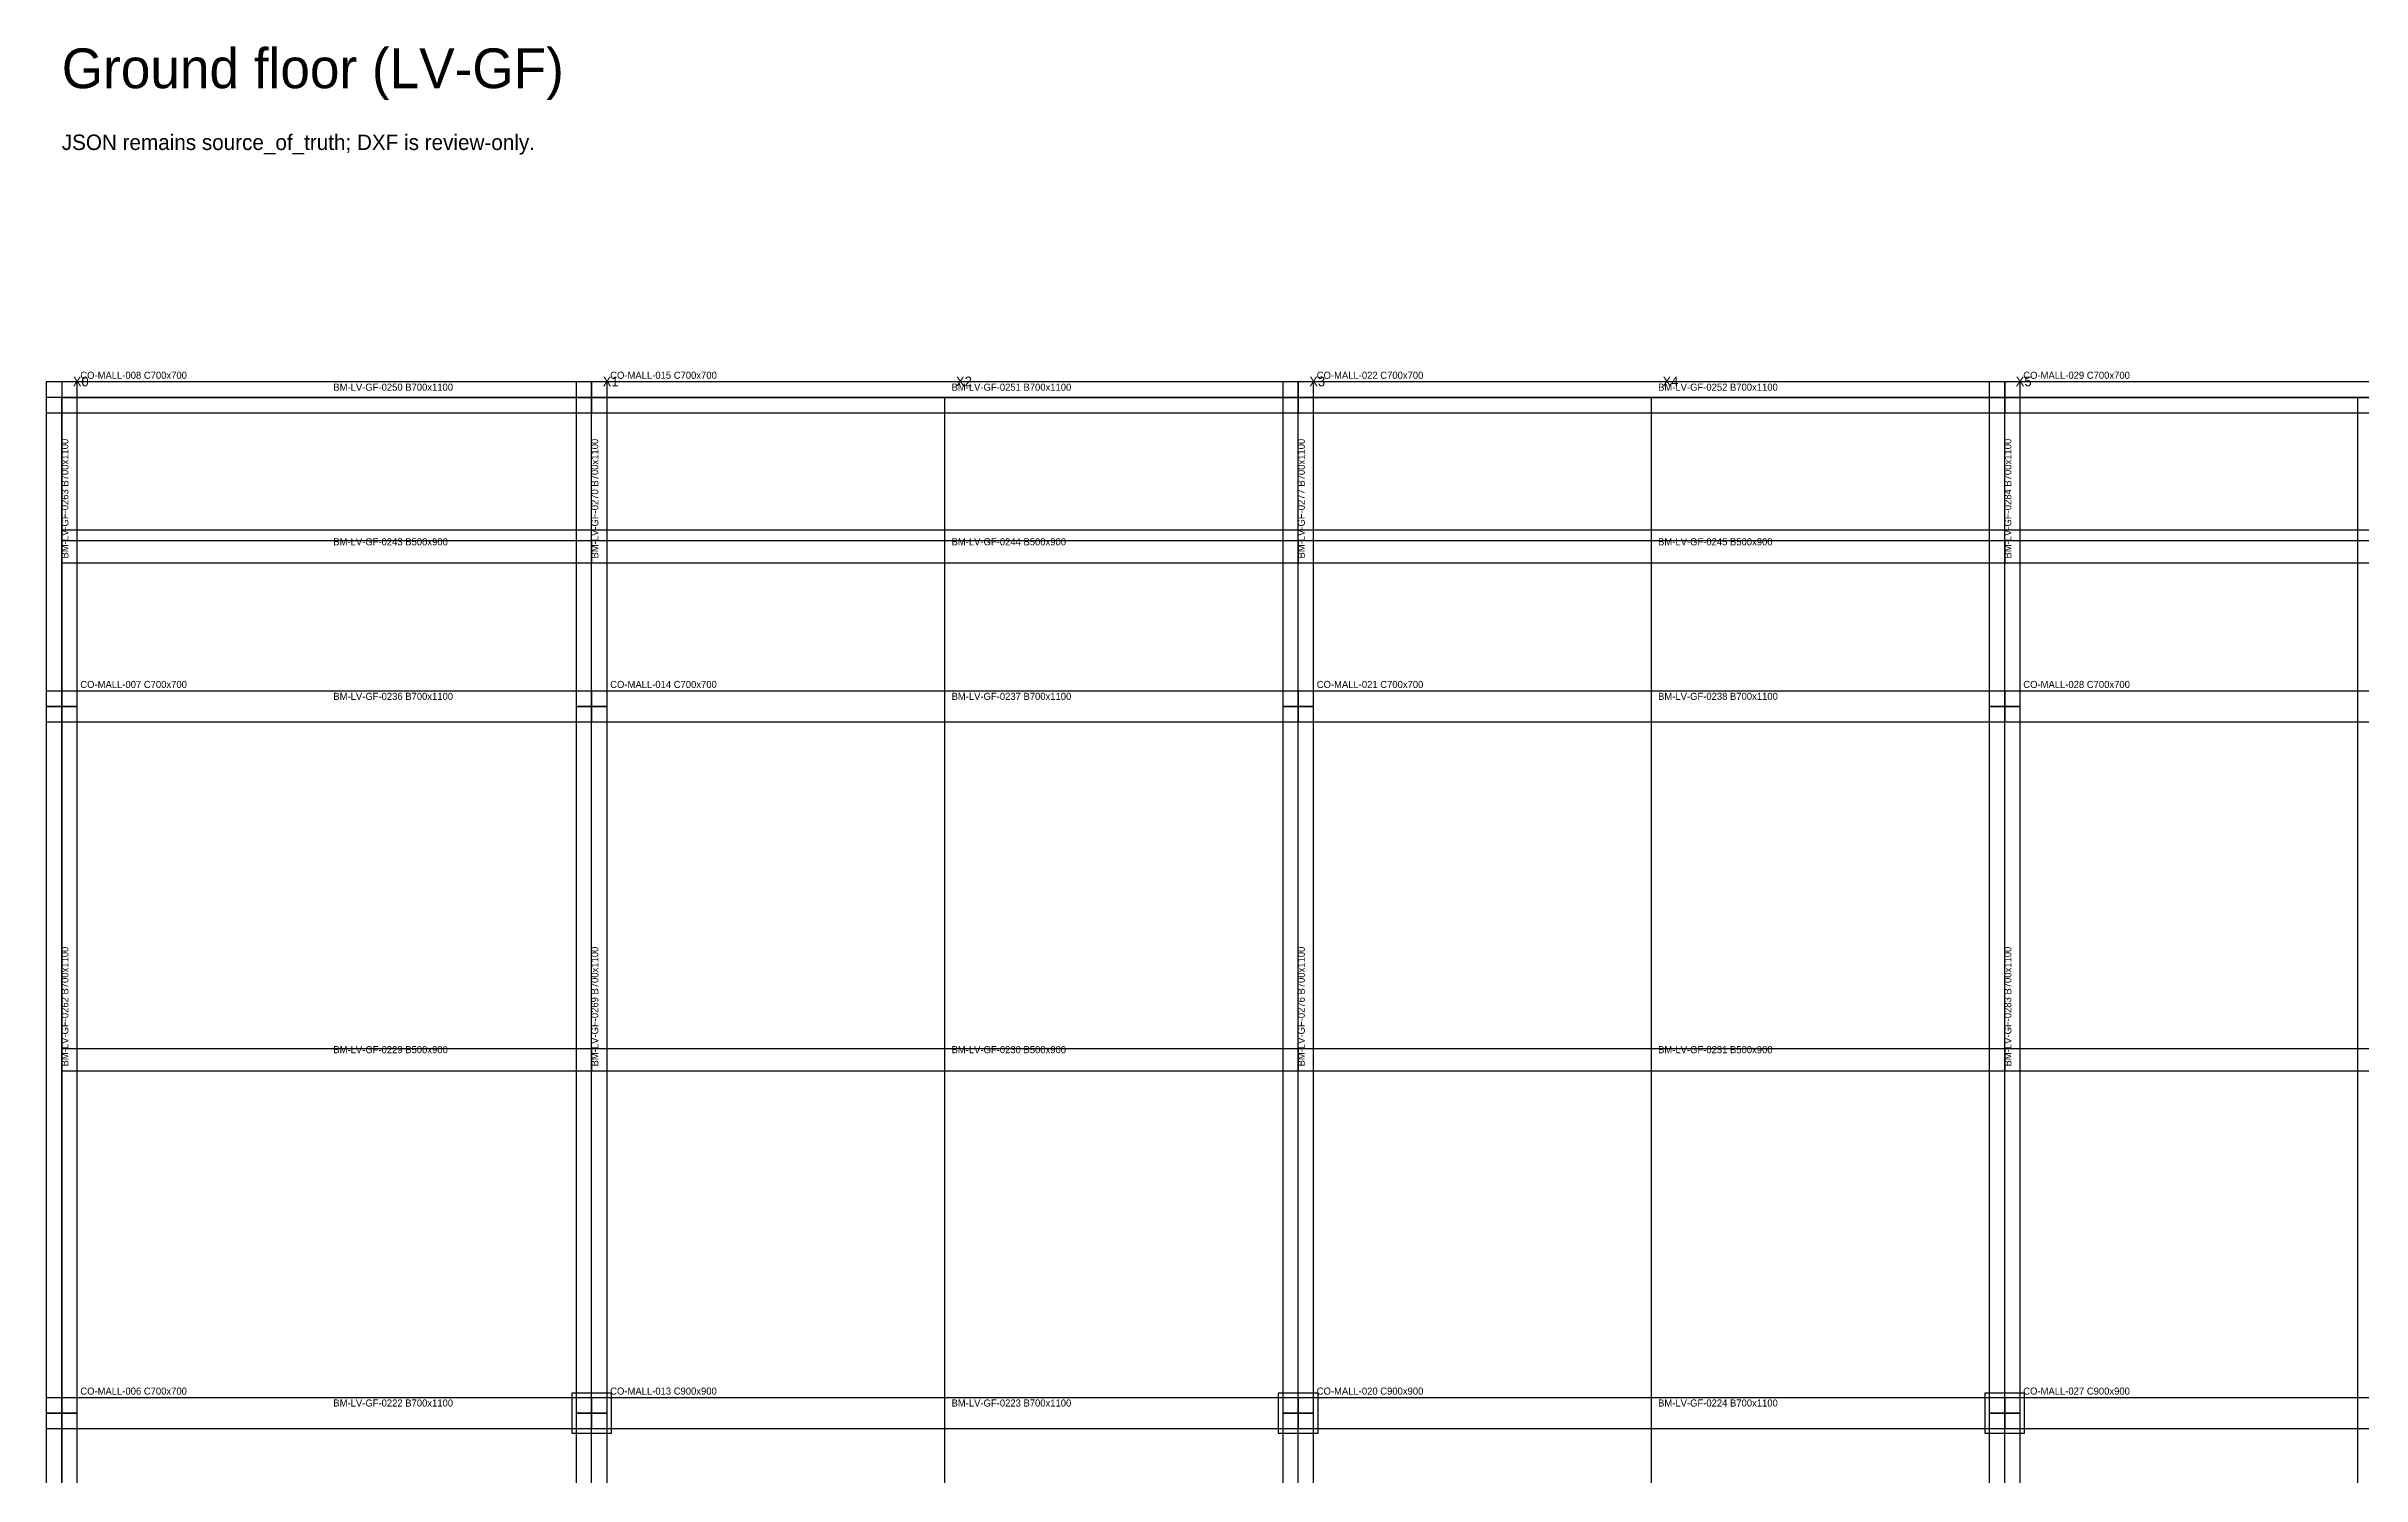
# Model space of a CAD drawing. Header units: millimetres. Extents: x -450 to 225826, y -254450 to 109948.
# Drawn here: x 118650 to 171084, y 77585 to 109948 of the extents above; entities that cross this region are included whole.
import ezdxf

# ---------------------------------------------------------------- set-up
doc = ezdxf.new("R2010")
doc.units = ezdxf.units.MM
for name, color, linetype in [('LV-GF_BEAM', 5, 'Continuous'), ('LV-GF_BOUNDARY', 6, 'Continuous'), ('LV-GF_COLUMN', 1, 'Continuous'), ('LV-GF_GRID', 8, 'Continuous'), ('LV-GF_SLAB', 7, 'Continuous'), ('TEXT', 7, 'Continuous')]:
    doc.layers.add(name, color=color, linetype=linetype)

msp = doc.modelspace()

# ---------------------------------------------------------------- linework, layer by layer
at = {"layer": 'LV-GF_BEAM'}
for points in [[(119000, 102350), (119000, 101650), (131000, 101650), (131000, 102350), (119000, 102350)], [(131000, 102350), (131000, 101650), (147000, 101650), (147000, 102350), (131000, 102350)], [(147000, 102350), (147000, 101650), (163000, 101650), (163000, 102350), (147000, 102350)], [(163000, 102350), (163000, 101650), (179000, 101650), (179000, 102350), (163000, 102350)], [(118650, 95000), (119350, 95000), (119350, 102000), (118650, 102000), (118650, 95000)], [(130650, 95000), (131350, 95000), (131350, 102000), (130650, 102000), (130650, 95000)], [(146650, 95000), (147350, 95000), (147350, 102000), (146650, 102000), (146650, 95000)], [(162650, 95000), (163350, 95000), (163350, 102000), (162650, 102000), (162650, 95000)], [(119000, 98750), (119000, 98250), (131000, 98250), (131000, 98750), (119000, 98750)], [(131000, 98750), (131000, 98250), (147000, 98250), (147000, 98750), (131000, 98750)], [(147000, 98750), (147000, 98250), (163000, 98250), (163000, 98750), (147000, 98750)], [(163000, 98750), (163000, 98250), (179000, 98250), (179000, 98750), (163000, 98750)], [(118650, 79000), (119350, 79000), (119350, 95000), (118650, 95000), (118650, 79000)], [(119000, 95350), (119000, 94650), (131000, 94650), (131000, 95350), (119000, 95350)], [(130650, 79000), (131350, 79000), (131350, 95000), (130650, 95000), (130650, 79000)], [(131000, 95350), (131000, 94650), (147000, 94650), (147000, 95350), (131000, 95350)], [(146650, 79000), (147350, 79000), (147350, 95000), (146650, 95000), (146650, 79000)], [(147000, 95350), (147000, 94650), (163000, 94650), (163000, 95350), (147000, 95350)], [(162650, 79000), (163350, 79000), (163350, 95000), (162650, 95000), (162650, 79000)], [(163000, 95350), (163000, 94650), (179000, 94650), (179000, 95350), (163000, 95350)], [(119000, 87250), (119000, 86750), (131000, 86750), (131000, 87250), (119000, 87250)], [(131000, 87250), (131000, 86750), (147000, 86750), (147000, 87250), (131000, 87250)], [(147000, 87250), (147000, 86750), (163000, 86750), (163000, 87250), (147000, 87250)], [(163000, 87250), (163000, 86750), (179000, 86750), (179000, 87250), (163000, 87250)], [(119000, 79350), (119000, 78650), (131000, 78650), (131000, 79350), (119000, 79350)], [(131000, 79350), (131000, 78650), (147000, 78650), (147000, 79350), (131000, 79350)], [(147000, 79350), (147000, 78650), (163000, 78650), (163000, 79350), (147000, 79350)], [(163000, 79350), (163000, 78650), (179000, 78650), (179000, 79350), (163000, 79350)], [(118650, 63000), (119350, 63000), (119350, 79000), (118650, 79000), (118650, 63000)], [(130650, 63000), (131350, 63000), (131350, 79000), (130650, 79000), (130650, 63000)], [(146650, 63000), (147350, 63000), (147350, 79000), (146650, 79000), (146650, 63000)], [(162650, 63000), (163350, 63000), (163350, 79000), (162650, 79000), (162650, 63000)]]:
    msp.add_lwpolyline(points, close=True, dxfattribs=at)
at = {"layer": 'LV-GF_BOUNDARY'}
msp.add_lwpolyline([(119000, 0), (223000, 0), (223000, 102000), (119000, 102000), (119000, 0)], close=True, dxfattribs=at)
at = {"layer": 'LV-GF_COLUMN'}
for points in [[(118650, 101650), (119350, 101650), (119350, 102350), (118650, 102350), (118650, 101650)], [(130650, 101650), (131350, 101650), (131350, 102350), (130650, 102350), (130650, 101650)], [(146650, 101650), (147350, 101650), (147350, 102350), (146650, 102350), (146650, 101650)], [(162650, 101650), (163350, 101650), (163350, 102350), (162650, 102350), (162650, 101650)], [(118650, 94650), (119350, 94650), (119350, 95350), (118650, 95350), (118650, 94650)], [(130650, 94650), (131350, 94650), (131350, 95350), (130650, 95350), (130650, 94650)], [(146650, 94650), (147350, 94650), (147350, 95350), (146650, 95350), (146650, 94650)], [(162650, 94650), (163350, 94650), (163350, 95350), (162650, 95350), (162650, 94650)], [(118650, 78650), (119350, 78650), (119350, 79350), (118650, 79350), (118650, 78650)], [(130550, 78550), (131450, 78550), (131450, 79450), (130550, 79450), (130550, 78550)], [(146550, 78550), (147450, 78550), (147450, 79450), (146550, 79450), (146550, 78550)], [(162550, 78550), (163450, 78550), (163450, 79450), (162550, 79450), (162550, 78550)]]:
    msp.add_lwpolyline(points, close=True, dxfattribs=at)
at = {"layer": 'LV-GF_GRID'}
for points in [[(119000, 0), (119000, 102000)], [(119000, 102000), (223000, 102000)], [(131000, 0), (131000, 102000)], [(139000, 0), (139000, 102000)], [(147000, 0), (147000, 102000)], [(155000, 0), (155000, 102000)], [(163000, 0), (163000, 102000)], [(171000, 0), (171000, 102000)], [(119000, 99000), (223000, 99000)]]:
    msp.add_lwpolyline(points, dxfattribs=at)
at = {"layer": 'LV-GF_SLAB'}
msp.add_lwpolyline([(119000, 0), (223000, 0), (223000, 102000), (119000, 102000), (119000, 0)], close=True, dxfattribs=at)

# ---------------------------------------------------------------- texts
at = {"layer": 'TEXT'}
for s, height, p in [('Ground floor (LV-GF)', 900, (119000, 109000)), ('JSON remains source_of_truth; DXF is review-only.', 350, (119000, 107600)), ('X0', 220, (119250, 102250)), ('CO-MALL-008 C700x700', 160, (119420, 102420)), ('BM-LV-GF-0250 B700x1100', 160, (125150, 102150)), ('X1', 220, (131250, 102250)), ('CO-MALL-015 C700x700', 160, (131420, 102420)), ('BM-LV-GF-0251 B700x1100', 160, (139150, 102150)), ('X2', 220, (139250, 102250)), ('X3', 220, (147250, 102250)), ('CO-MALL-022 C700x700', 160, (147420, 102420)), ('BM-LV-GF-0252 B700x1100', 160, (155150, 102150)), ('X4', 220, (155250, 102250)), ('X5', 220, (163250, 102250)), ('CO-MALL-029 C700x700', 160, (163420, 102420)), ('BM-LV-GF-0243 B500x900', 160, (125150, 98650)), ('BM-LV-GF-0244 B500x900', 160, (139150, 98650)), ('BM-LV-GF-0245 B500x900', 160, (155150, 98650)), ('CO-MALL-007 C700x700', 160, (119420, 95420)), ('CO-MALL-014 C700x700', 160, (131420, 95420)), ('CO-MALL-021 C700x700', 160, (147420, 95420)), ('CO-MALL-028 C700x700', 160, (163420, 95420)), ('BM-LV-GF-0236 B700x1100', 160, (125150, 95150)), ('BM-LV-GF-0237 B700x1100', 160, (139150, 95150)), ('BM-LV-GF-0238 B700x1100', 160, (155150, 95150)), ('BM-LV-GF-0229 B500x900', 160, (125150, 87150)), ('BM-LV-GF-0230 B500x900', 160, (139150, 87150)), ('BM-LV-GF-0231 B500x900', 160, (155150, 87150)), ('CO-MALL-006 C700x700', 160, (119420, 79420)), ('BM-LV-GF-0222 B700x1100', 160, (125150, 79150)), ('CO-MALL-013 C900x900', 160, (131420, 79420)), ('BM-LV-GF-0223 B700x1100', 160, (139150, 79150)), ('CO-MALL-020 C900x900', 160, (147420, 79420)), ('BM-LV-GF-0224 B700x1100', 160, (155150, 79150)), ('CO-MALL-027 C900x900', 160, (163420, 79420))]:
    msp.add_text(s, height=height, dxfattribs=at).set_placement(p)
for s, p in [('BM-LV-GF-0263 B700x1100', (119150, 98350)), ('BM-LV-GF-0270 B700x1100', (131150, 98350)), ('BM-LV-GF-0277 B700x1100', (147150, 98350)), ('BM-LV-GF-0284 B700x1100', (163150, 98350)), ('BM-LV-GF-0262 B700x1100', (119150, 86850)), ('BM-LV-GF-0269 B700x1100', (131150, 86850)), ('BM-LV-GF-0276 B700x1100', (147150, 86850)), ('BM-LV-GF-0283 B700x1100', (163150, 86850))]:
    msp.add_text(s, height=160, rotation=90, dxfattribs=at).set_placement(p)

doc.saveas('drawing.dxf')
